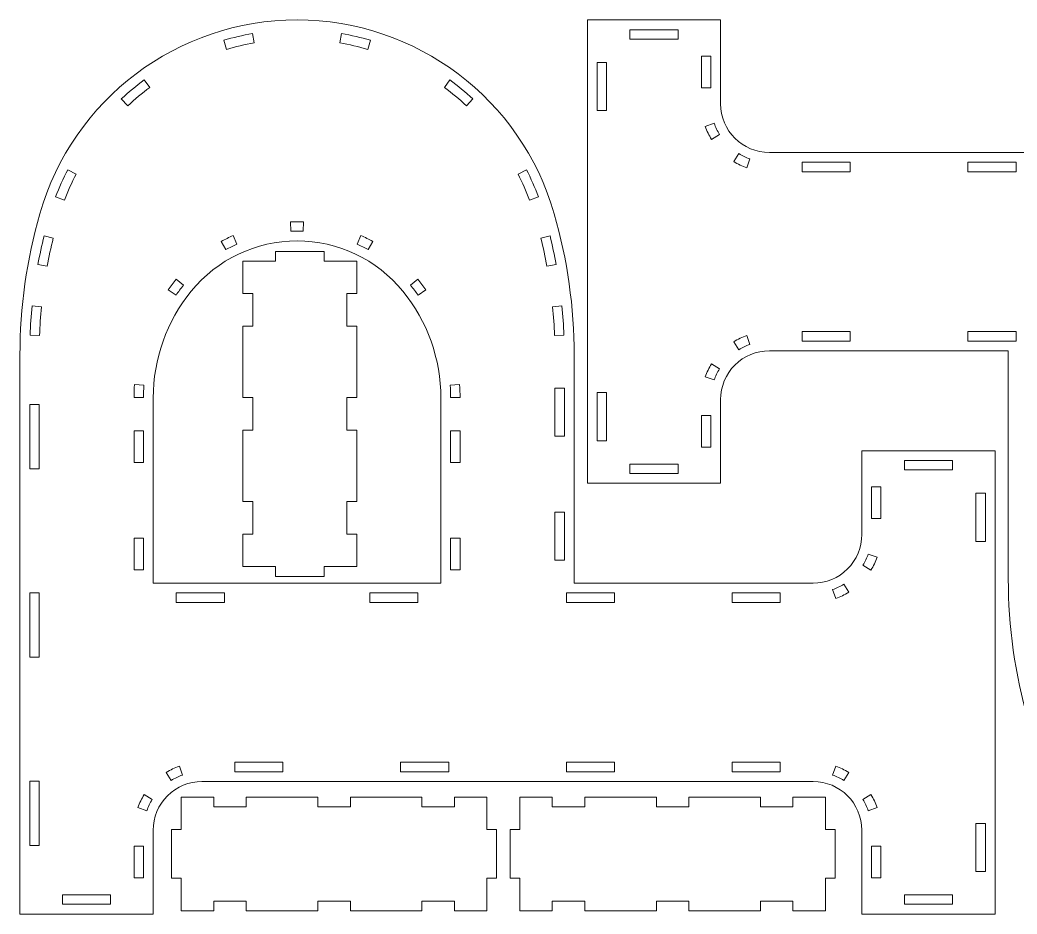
# Model space of a CAD drawing. Header units: millimetres. Extents: x -327 to 327, y -630 to 630.
# Drawn here: x -250.5 to 56.3, y -408.3 to -133.2 of the extents above; entities that cross this region are included whole.
import ezdxf

# ---------------------------------------------------------------- set-up
doc = ezdxf.new("R2010")
doc.units = ezdxf.units.MM
doc.header["$MEASUREMENT"] = 0
doc.layers.add('Camada 1', color=7, linetype='Continuous')

msp = doc.modelspace()

# ---------------------------------------------------------------- linework, layer by layer
at = {"layer": 'Camada 1', "color": 250, "lineweight": 20}
for points, knots in [([(-79.9951, -306.5357), (-79.9951, -306.5357), (-6.4951, -306.5357), (-6.4951, -306.5357), (-6.4951, -306.5357), (-2.517, -306.5357), (1.2985, -304.9552), (4.1115, -302.1423), (4.1115, -302.1423), (6.9244, -299.3293), (8.5049, -295.5138), (8.5049, -291.5357), (8.5049, -291.5357), (8.5049, -291.5357), (8.5049, -265.7457), (8.5049, -265.7457), (8.5049, -265.7457), (8.5049, -265.7457), (49.5049, -265.7457), (49.5049, -265.7457), (49.5049, -265.7457), (49.5049, -265.7457), (49.5049, -408.3257), (49.5049, -408.3257), (49.5049, -408.3257), (49.5049, -408.3257), (8.5049, -408.3257), (8.5049, -408.3257), (8.5049, -408.3257), (8.5049, -408.3257), (8.5049, -382.5357), (8.5049, -382.5357), (8.5049, -382.5357), (8.5049, -374.2505), (1.7902, -367.5357), (-6.495, -367.5357), (-6.495, -367.5357), (-6.495, -367.5357), (-194.495, -367.5357), (-194.495, -367.5357), (-194.495, -367.5357), (-198.4731, -367.5357), (-202.2886, -369.1162), (-205.1016, -371.9291), (-205.1016, -371.9291), (-207.9145, -374.7421), (-209.495, -378.5576), (-209.495, -382.5357), (-209.495, -382.5357), (-209.495, -382.5357), (-209.495, -408.3257), (-209.495, -408.3257), (-209.495, -408.3257), (-209.495, -408.3257), (-250.495, -408.3257), (-250.495, -408.3257), (-250.495, -408.3257), (-250.495, -408.3257), (-250.495, -236.3892), (-250.495, -236.3892), (-250.495, -236.3892), (-250.495, -221.6724), (-248.434, -207.0014), (-244.3789, -192.8543), (-244.3789, -192.8543), (-234.2587, -157.5478), (-201.9731, -133.2161), (-165.2448, -133.2162), (-165.2448, -133.2162), (-128.5167, -133.2163), (-96.2312, -157.548), (-86.1112, -192.8543), (-86.1112, -192.8543), (-82.0562, -207.0014), (-79.9951, -221.6724), (-79.9951, -236.3892), (-79.9951, -236.3892), (-79.9951, -236.3892), (-79.9951, -306.5357), (-79.9951, -306.5357)], [0, 0, 0, 0, 0.04761905, 0.04761905, 0.04761905, 0.04761905, 0.0952381, 0.0952381, 0.0952381, 0.0952381, 0.14285714, 0.14285714, 0.14285714, 0.14285714, 0.19047619, 0.19047619, 0.19047619, 0.19047619, 0.23809524, 0.23809524, 0.23809524, 0.23809524, 0.28571429, 0.28571429, 0.28571429, 0.28571429, 0.33333333, 0.33333333, 0.33333333, 0.33333333, 0.38095238, 0.38095238, 0.38095238, 0.38095238, 0.42857143, 0.42857143, 0.42857143, 0.42857143, 0.47619048, 0.47619048, 0.47619048, 0.47619048, 0.52380952, 0.52380952, 0.52380952, 0.52380952, 0.57142857, 0.57142857, 0.57142857, 0.57142857, 0.61904762, 0.61904762, 0.61904762, 0.61904762, 0.66666667, 0.66666667, 0.66666667, 0.66666667, 0.71428571, 0.71428571, 0.71428571, 0.71428571, 0.76190476, 0.76190476, 0.76190476, 0.76190476, 0.80952381, 0.80952381, 0.80952381, 0.80952381, 0.85714286, 0.85714286, 0.85714286, 0.85714286, 0.9047619, 0.9047619, 0.9047619, 0.9047619, 1, 1, 1, 1]), ([(53.5644, -235.0061), (53.5644, -235.0061), (-19.9356, -235.0061), (-19.9356, -235.0061), (-19.9356, -235.0061), (-23.9137, -235.0061), (-27.7292, -236.5866), (-30.5422, -239.3995), (-30.5422, -239.3995), (-33.3551, -242.2125), (-34.9356, -246.028), (-34.9356, -250.0061), (-34.9356, -250.0061), (-34.9356, -250.0061), (-34.9356, -275.7961), (-34.9356, -275.7961), (-34.9356, -275.7961), (-34.9356, -275.7961), (-75.9356, -275.7961), (-75.9356, -275.7961), (-75.9356, -275.7961), (-75.9356, -275.7961), (-75.9356, -133.2161), (-75.9356, -133.2161), (-75.9356, -133.2161), (-75.9356, -133.2161), (-34.9356, -133.2161), (-34.9356, -133.2161), (-34.9356, -133.2161), (-34.9356, -133.2161), (-34.9356, -159.0061), (-34.9356, -159.0061), (-34.9356, -159.0061), (-34.9356, -167.2913), (-28.2209, -174.0061), (-19.9357, -174.0061), (-19.9357, -174.0061), (-19.9357, -174.0061), (168.0643, -174.0061), (168.0643, -174.0061), (168.0643, -174.0061), (172.0424, -174.0061), (175.8579, -172.4256), (178.6709, -169.6127), (178.6709, -169.6127), (181.4838, -166.7997), (183.0643, -162.9842), (183.0643, -159.0061), (183.0643, -159.0061), (183.0643, -159.0061), (183.0643, -133.2161), (183.0643, -133.2161), (183.0643, -133.2161), (183.0643, -133.2161), (224.0643, -133.2161), (224.0643, -133.2161), (224.0643, -133.2161), (224.0643, -133.2161), (224.0643, -305.1526), (224.0643, -305.1526), (224.0643, -305.1526), (224.0643, -319.8694), (222.0033, -334.5404), (217.9482, -348.6875), (217.9482, -348.6875), (207.828, -383.994), (175.5424, -408.3257), (138.8141, -408.3256), (138.8141, -408.3256), (102.086, -408.3255), (69.8005, -383.9938), (59.6805, -348.6875), (59.6805, -348.6875), (55.6255, -334.5404), (53.5644, -319.8694), (53.5644, -305.1526), (53.5644, -305.1526), (53.5644, -305.1526), (53.5644, -235.0061), (53.5644, -235.0061)], [0, 0, 0, 0, 0.04761905, 0.04761905, 0.04761905, 0.04761905, 0.0952381, 0.0952381, 0.0952381, 0.0952381, 0.14285714, 0.14285714, 0.14285714, 0.14285714, 0.19047619, 0.19047619, 0.19047619, 0.19047619, 0.23809524, 0.23809524, 0.23809524, 0.23809524, 0.28571429, 0.28571429, 0.28571429, 0.28571429, 0.33333333, 0.33333333, 0.33333333, 0.33333333, 0.38095238, 0.38095238, 0.38095238, 0.38095238, 0.42857143, 0.42857143, 0.42857143, 0.42857143, 0.47619048, 0.47619048, 0.47619048, 0.47619048, 0.52380952, 0.52380952, 0.52380952, 0.52380952, 0.57142857, 0.57142857, 0.57142857, 0.57142857, 0.61904762, 0.61904762, 0.61904762, 0.61904762, 0.66666667, 0.66666667, 0.66666667, 0.66666667, 0.71428571, 0.71428571, 0.71428571, 0.71428571, 0.76190476, 0.76190476, 0.76190476, 0.76190476, 0.80952381, 0.80952381, 0.80952381, 0.80952381, 0.85714286, 0.85714286, 0.85714286, 0.85714286, 0.9047619, 0.9047619, 0.9047619, 0.9047619, 1, 1, 1, 1]), ([(-187.8172, -139.4902), (-187.8172, -139.4902), (-186.987, -142.2744), (-186.987, -142.2744), (-186.987, -142.2744), (-184.1694, -141.4381), (-181.3038, -140.7648), (-178.4086, -140.2584), (-178.4086, -140.2584), (-178.4086, -140.2584), (-178.9046, -137.4), (-178.9046, -137.4), (-178.9046, -137.4), (-181.9309, -137.9282), (-184.9065, -138.6258), (-187.8172, -139.4902)], [0, 0, 0, 0, 0.2, 0.2, 0.2, 0.2, 0.4, 0.4, 0.4, 0.4, 0.6, 0.6, 0.6, 0.6, 1, 1, 1, 1]), ([(-151.5854, -137.4), (-151.5854, -137.4), (-152.0814, -140.2584), (-152.0814, -140.2584), (-152.0814, -140.2584), (-149.1862, -140.7648), (-146.3206, -141.4381), (-143.503, -142.2744), (-143.503, -142.2744), (-143.503, -142.2744), (-142.6728, -139.4901), (-142.6728, -139.4901), (-142.6728, -139.4901), (-145.5838, -138.626), (-148.559, -137.9279), (-151.5854, -137.4)], [0, 0, 0, 0, 0.2, 0.2, 0.2, 0.2, 0.4, 0.4, 0.4, 0.4, 0.6, 0.6, 0.6, 0.6, 1, 1, 1, 1]), ([(-62.8356, -136.2161), (-62.8356, -136.2161), (-62.8356, -139.1161), (-62.8356, -139.1161), (-62.8356, -139.1161), (-62.8356, -139.1161), (-48.0356, -139.1161), (-48.0356, -139.1161), (-48.0356, -139.1161), (-48.0356, -139.1161), (-48.0356, -136.2161), (-48.0356, -136.2161), (-48.0356, -136.2161), (-48.0356, -136.2161), (-62.8356, -136.2161), (-62.8356, -136.2161)], [0, 0, 0, 0, 0.2, 0.2, 0.2, 0.2, 0.4, 0.4, 0.4, 0.4, 0.6, 0.6, 0.6, 0.6, 1, 1, 1, 1]), ([(-72.9356, -161.1161), (-72.9356, -161.1161), (-70.0356, -161.1161), (-70.0356, -161.1161), (-70.0356, -161.1161), (-70.0356, -161.1161), (-70.0356, -146.3161), (-70.0356, -146.3161), (-70.0356, -146.3161), (-70.0356, -146.3161), (-72.9356, -146.3161), (-72.9356, -146.3161), (-72.9356, -146.3161), (-72.9356, -146.3161), (-72.9356, -161.1161), (-72.9356, -161.1161)], [0, 0, 0, 0, 0.2, 0.2, 0.2, 0.2, 0.4, 0.4, 0.4, 0.4, 0.6, 0.6, 0.6, 0.6, 1, 1, 1, 1]), ([(-37.9356, -144.3207), (-37.9356, -144.3207), (-40.8356, -144.3207), (-40.8356, -144.3207), (-40.8356, -144.3207), (-40.8356, -144.3207), (-40.8356, -154.1207), (-40.8356, -154.1207), (-40.8356, -154.1207), (-40.8356, -154.1207), (-37.9356, -154.1207), (-37.9356, -154.1207), (-37.9356, -154.1207), (-37.9356, -154.1207), (-37.9356, -144.3207), (-37.9356, -144.3207)], [0, 0, 0, 0, 0.2, 0.2, 0.2, 0.2, 0.4, 0.4, 0.4, 0.4, 0.6, 0.6, 0.6, 0.6, 1, 1, 1, 1]), ([(-219.32, -157.5079), (-219.32, -157.5079), (-217.3415, -159.6257), (-217.3415, -159.6257), (-217.3415, -159.6257), (-215.1912, -157.622), (-212.9255, -155.7428), (-210.5588, -154), (-210.5588, -154), (-210.5588, -154), (-212.273, -151.6658), (-212.273, -151.6658), (-212.273, -151.6658), (-214.7305, -153.4756), (-217.0843, -155.4253), (-219.32, -157.5079)], [0, 0, 0, 0, 0.2, 0.2, 0.2, 0.2, 0.4, 0.4, 0.4, 0.4, 0.6, 0.6, 0.6, 0.6, 1, 1, 1, 1]), ([(-118.217, -151.6657), (-118.217, -151.6657), (-119.9312, -154), (-119.9312, -154), (-119.9312, -154), (-117.5645, -155.7428), (-115.2988, -157.622), (-113.1485, -159.6257), (-113.1485, -159.6257), (-113.1485, -159.6257), (-111.1699, -157.5079), (-111.1699, -157.5079), (-111.1699, -157.5079), (-113.4059, -155.4256), (-115.7593, -153.4753), (-118.217, -151.6657)], [0, 0, 0, 0, 0.2, 0.2, 0.2, 0.2, 0.4, 0.4, 0.4, 0.4, 0.6, 0.6, 0.6, 0.6, 1, 1, 1, 1]), ([(-36.9059, -165.0178), (-36.9059, -165.0178), (-39.6414, -165.9697), (-39.6414, -165.9697), (-39.6414, -165.9697), (-39.1465, -167.3702), (-38.5027, -168.7159), (-37.7228, -169.98), (-37.7228, -169.98), (-37.7228, -169.98), (-35.2632, -168.4462), (-35.2632, -168.4462), (-35.2632, -168.4462), (-35.9255, -167.373), (-36.4782, -166.225), (-36.9059, -165.0178)], [0, 0, 0, 0, 0.2, 0.2, 0.2, 0.2, 0.4, 0.4, 0.4, 0.4, 0.6, 0.6, 0.6, 0.6, 1, 1, 1, 1]), ([(-29.3757, -174.3337), (-29.3757, -174.3337), (-30.9095, -176.7933), (-30.9095, -176.7933), (-30.9095, -176.7933), (-29.6454, -177.5732), (-28.2997, -178.217), (-26.8992, -178.7119), (-26.8992, -178.7119), (-26.8992, -178.7119), (-25.9472, -175.9763), (-25.9472, -175.9763), (-25.9472, -175.9763), (-27.1543, -175.5484), (-28.3026, -174.9961), (-29.3757, -174.3337)], [0, 0, 0, 0, 0.2, 0.2, 0.2, 0.2, 0.4, 0.4, 0.4, 0.4, 0.6, 0.6, 0.6, 0.6, 1, 1, 1, 1]), ([(-9.8356, -177.0061), (-9.8356, -177.0061), (-9.8356, -179.9061), (-9.8356, -179.9061), (-9.8356, -179.9061), (-9.8356, -179.9061), (4.9644, -179.9061), (4.9644, -179.9061), (4.9644, -179.9061), (4.9644, -179.9061), (4.9644, -177.0061), (4.9644, -177.0061), (4.9644, -177.0061), (4.9644, -177.0061), (-9.8356, -177.0061), (-9.8356, -177.0061)], [0, 0, 0, 0, 0.2, 0.2, 0.2, 0.2, 0.4, 0.4, 0.4, 0.4, 0.6, 0.6, 0.6, 0.6, 1, 1, 1, 1]), ([(41.1644, -179.9061), (41.1644, -179.9061), (55.9644, -179.9061), (55.9644, -179.9061), (55.9644, -179.9061), (55.9644, -179.9061), (55.9644, -177.0061), (55.9644, -177.0061), (55.9644, -177.0061), (55.9644, -177.0061), (41.1644, -177.0061), (41.1644, -177.0061), (41.1644, -177.0061), (41.1644, -177.0061), (41.1644, -179.9061), (41.1644, -179.9061)], [0, 0, 0, 0, 0.2, 0.2, 0.2, 0.2, 0.4, 0.4, 0.4, 0.4, 0.6, 0.6, 0.6, 0.6, 1, 1, 1, 1]), ([(-239.507, -187.6651), (-239.507, -187.6651), (-236.7911, -188.6805), (-236.7911, -188.6805), (-236.7911, -188.6805), (-235.7581, -185.9289), (-234.5665, -183.2372), (-233.2237, -180.6227), (-233.2237, -180.6227), (-233.2237, -180.6227), (-235.803, -179.2938), (-235.803, -179.2938), (-235.803, -179.2938), (-237.1872, -181.9907), (-238.4268, -184.7832), (-239.507, -187.6651)], [0, 0, 0, 0, 0.2, 0.2, 0.2, 0.2, 0.4, 0.4, 0.4, 0.4, 0.6, 0.6, 0.6, 0.6, 1, 1, 1, 1]), ([(-94.687, -179.2938), (-94.687, -179.2938), (-97.2664, -180.6227), (-97.2664, -180.6227), (-97.2664, -180.6227), (-95.9236, -183.2372), (-94.732, -185.9289), (-93.699, -188.6805), (-93.699, -188.6805), (-93.699, -188.6805), (-90.9831, -187.6651), (-90.9831, -187.6651), (-90.9831, -187.6651), (-92.0642, -184.7838), (-93.3026, -181.9905), (-94.687, -179.2938)], [0, 0, 0, 0, 0.2, 0.2, 0.2, 0.2, 0.4, 0.4, 0.4, 0.4, 0.6, 0.6, 0.6, 0.6, 1, 1, 1, 1]), ([(-163.3449, -198.2563), (-163.3449, -198.2563), (-163.216, -195.3592), (-163.216, -195.3592), (-163.216, -195.3592), (-164.5678, -195.3019), (-165.922, -195.3019), (-167.2738, -195.3592), (-167.2738, -195.3592), (-167.2738, -195.3592), (-167.1451, -198.2563), (-167.1451, -198.2563), (-167.1451, -198.2563), (-166.5135, -198.2296), (-165.88, -198.2162), (-165.2449, -198.2162), (-165.2449, -198.2162), (-164.6099, -198.2162), (-163.9764, -198.2296), (-163.3449, -198.2563)], [0, 0, 0, 0, 0.16666667, 0.16666667, 0.16666667, 0.16666667, 0.33333333, 0.33333333, 0.33333333, 0.33333333, 0.5, 0.5, 0.5, 0.5, 0.66666667, 0.66666667, 0.66666667, 0.66666667, 1, 1, 1, 1]), ([(-244.9599, -208.4722), (-244.9599, -208.4722), (-242.1073, -208.9926), (-242.1073, -208.9926), (-242.1073, -208.9926), (-241.5784, -206.1049), (-240.9661, -203.2325), (-240.271, -200.3802), (-240.271, -200.3802), (-240.271, -200.3802), (-243.088, -199.6918), (-243.088, -199.6918), (-243.088, -199.6918), (-243.797, -202.6014), (-244.4211, -205.5294), (-244.9599, -208.4722)], [0, 0, 0, 0, 0.2, 0.2, 0.2, 0.2, 0.4, 0.4, 0.4, 0.4, 0.6, 0.6, 0.6, 0.6, 1, 1, 1, 1]), ([(-209.495, -306.5357), (-209.495, -306.5357), (-120.995, -306.5357), (-120.995, -306.5357), (-120.995, -306.5357), (-120.995, -306.5357), (-120.995, -249.5358), (-120.995, -249.5358), (-120.995, -249.5358), (-120.995, -237.5627), (-125.1285, -225.9529), (-132.695, -216.6738), (-132.695, -216.6738), (-140.671, -206.8925), (-152.6238, -201.2162), (-165.2449, -201.2162), (-165.2449, -201.2162), (-177.866, -201.2162), (-189.8187, -206.8923), (-197.7948, -216.6737), (-197.7948, -216.6737), (-205.3614, -225.9529), (-209.495, -237.5626), (-209.495, -249.5358), (-209.495, -249.5358), (-209.495, -249.5358), (-209.495, -306.5357), (-209.495, -306.5357)], [0, 0, 0, 0, 0.125, 0.125, 0.125, 0.125, 0.25, 0.25, 0.25, 0.25, 0.375, 0.375, 0.375, 0.375, 0.5, 0.5, 0.5, 0.5, 0.625, 0.625, 0.625, 0.625, 0.75, 0.75, 0.75, 0.75, 1, 1, 1, 1]), ([(-183.7314, -202.1899), (-183.7314, -202.1899), (-184.9172, -199.5422), (-184.9172, -199.5422), (-184.9172, -199.5422), (-186.1509, -200.098), (-187.361, -200.7059), (-188.5433, -201.364), (-188.5433, -201.364), (-188.5433, -201.364), (-187.127, -203.8958), (-187.127, -203.8958), (-187.127, -203.8958), (-186.0193, -203.2795), (-184.8866, -202.7104), (-183.7314, -202.1899)], [0, 0, 0, 0, 0.2, 0.2, 0.2, 0.2, 0.4, 0.4, 0.4, 0.4, 0.6, 0.6, 0.6, 0.6, 1, 1, 1, 1]), ([(-143.363, -203.8958), (-143.363, -203.8958), (-141.9467, -201.364), (-141.9467, -201.364), (-141.9467, -201.364), (-143.129, -200.7059), (-144.3391, -200.098), (-145.5728, -199.5422), (-145.5728, -199.5422), (-145.5728, -199.5422), (-146.7586, -202.1899), (-146.7586, -202.1899), (-146.7586, -202.1899), (-145.6034, -202.7104), (-144.4706, -203.2795), (-143.363, -203.8958)], [0, 0, 0, 0, 0.2, 0.2, 0.2, 0.2, 0.4, 0.4, 0.4, 0.4, 0.6, 0.6, 0.6, 0.6, 1, 1, 1, 1]), ([(-87.4021, -199.6918), (-87.4021, -199.6918), (-90.2191, -200.3802), (-90.2191, -200.3802), (-90.2191, -200.3802), (-89.524, -203.2325), (-88.9117, -206.1049), (-88.3828, -208.9926), (-88.3828, -208.9926), (-88.3828, -208.9926), (-85.5302, -208.4722), (-85.5302, -208.4722), (-85.5302, -208.4722), (-86.0691, -205.5295), (-86.6931, -202.6014), (-87.4021, -199.6918)], [0, 0, 0, 0, 0.2, 0.2, 0.2, 0.2, 0.4, 0.4, 0.4, 0.4, 0.6, 0.6, 0.6, 0.6, 1, 1, 1, 1]), ([(-181.886, -301.4267), (-181.886, -301.4267), (-171.886, -301.4267), (-171.886, -301.4267), (-171.886, -301.4267), (-171.886, -301.4267), (-171.886, -304.4267), (-171.886, -304.4267), (-171.886, -304.4267), (-171.886, -304.4267), (-156.886, -304.4267), (-156.886, -304.4267), (-156.886, -304.4267), (-156.886, -304.4267), (-156.886, -301.4267), (-156.886, -301.4267), (-156.886, -301.4267), (-156.886, -301.4267), (-146.886, -301.4267), (-146.886, -301.4267), (-146.886, -301.4267), (-146.886, -301.4267), (-146.886, -291.4267), (-146.886, -291.4267), (-146.886, -291.4267), (-146.886, -291.4267), (-149.886, -291.4267), (-149.886, -291.4267), (-149.886, -291.4267), (-149.886, -291.4267), (-149.886, -281.4267), (-149.886, -281.4267), (-149.886, -281.4267), (-149.886, -281.4267), (-146.886, -281.4267), (-146.886, -281.4267), (-146.886, -281.4267), (-146.886, -281.4267), (-146.886, -259.4267), (-146.886, -259.4267), (-146.886, -259.4267), (-146.886, -259.4267), (-149.886, -259.4267), (-149.886, -259.4267), (-149.886, -259.4267), (-149.886, -259.4267), (-149.886, -249.4267), (-149.886, -249.4267), (-149.886, -249.4267), (-149.886, -249.4267), (-146.886, -249.4267), (-146.886, -249.4267), (-146.886, -249.4267), (-146.886, -249.4267), (-146.886, -227.4267), (-146.886, -227.4267), (-146.886, -227.4267), (-146.886, -227.4267), (-149.886, -227.4267), (-149.886, -227.4267), (-149.886, -227.4267), (-149.886, -227.4267), (-149.886, -217.4267), (-149.886, -217.4267), (-149.886, -217.4267), (-149.886, -217.4267), (-146.886, -217.4267), (-146.886, -217.4267), (-146.886, -217.4267), (-146.886, -217.4267), (-146.886, -207.4267), (-146.886, -207.4267), (-146.886, -207.4267), (-146.886, -207.4267), (-156.886, -207.4267), (-156.886, -207.4267), (-156.886, -207.4267), (-156.886, -207.4267), (-156.886, -204.4267), (-156.886, -204.4267), (-156.886, -204.4267), (-156.886, -204.4267), (-171.886, -204.4267), (-171.886, -204.4267), (-171.886, -204.4267), (-171.886, -204.4267), (-171.886, -207.4267), (-171.886, -207.4267), (-171.886, -207.4267), (-171.886, -207.4267), (-181.886, -207.4267), (-181.886, -207.4267), (-181.886, -207.4267), (-181.886, -207.4267), (-181.886, -217.4267), (-181.886, -217.4267), (-181.886, -217.4267), (-181.886, -217.4267), (-178.886, -217.4267), (-178.886, -217.4267), (-178.886, -217.4267), (-178.886, -217.4267), (-178.886, -227.4267), (-178.886, -227.4267), (-178.886, -227.4267), (-178.886, -227.4267), (-181.886, -227.4267), (-181.886, -227.4267), (-181.886, -227.4267), (-181.886, -227.4267), (-181.886, -249.4267), (-181.886, -249.4267), (-181.886, -249.4267), (-181.886, -249.4267), (-178.886, -249.4267), (-178.886, -249.4267), (-178.886, -249.4267), (-178.886, -249.4267), (-178.886, -259.4267), (-178.886, -259.4267), (-178.886, -259.4267), (-178.886, -259.4267), (-181.886, -259.4267), (-181.886, -259.4267), (-181.886, -259.4267), (-181.886, -259.4267), (-181.886, -281.4267), (-181.886, -281.4267), (-181.886, -281.4267), (-181.886, -281.4267), (-178.886, -281.4267), (-178.886, -281.4267), (-178.886, -281.4267), (-178.886, -281.4267), (-178.886, -291.4267), (-178.886, -291.4267), (-178.886, -291.4267), (-178.886, -291.4267), (-181.886, -291.4267), (-181.886, -291.4267), (-181.886, -291.4267), (-181.886, -291.4267), (-181.886, -301.4267), (-181.886, -301.4267)], [0, 0, 0, 0, 0.02702703, 0.02702703, 0.02702703, 0.02702703, 0.05405405, 0.05405405, 0.05405405, 0.05405405, 0.08108108, 0.08108108, 0.08108108, 0.08108108, 0.10810811, 0.10810811, 0.10810811, 0.10810811, 0.13513514, 0.13513514, 0.13513514, 0.13513514, 0.16216216, 0.16216216, 0.16216216, 0.16216216, 0.18918919, 0.18918919, 0.18918919, 0.18918919, 0.21621622, 0.21621622, 0.21621622, 0.21621622, 0.24324324, 0.24324324, 0.24324324, 0.24324324, 0.27027027, 0.27027027, 0.27027027, 0.27027027, 0.2972973, 0.2972973, 0.2972973, 0.2972973, 0.32432432, 0.32432432, 0.32432432, 0.32432432, 0.35135135, 0.35135135, 0.35135135, 0.35135135, 0.37837838, 0.37837838, 0.37837838, 0.37837838, 0.40540541, 0.40540541, 0.40540541, 0.40540541, 0.43243243, 0.43243243, 0.43243243, 0.43243243, 0.45945946, 0.45945946, 0.45945946, 0.45945946, 0.48648649, 0.48648649, 0.48648649, 0.48648649, 0.51351351, 0.51351351, 0.51351351, 0.51351351, 0.54054054, 0.54054054, 0.54054054, 0.54054054, 0.56756757, 0.56756757, 0.56756757, 0.56756757, 0.59459459, 0.59459459, 0.59459459, 0.59459459, 0.62162162, 0.62162162, 0.62162162, 0.62162162, 0.64864865, 0.64864865, 0.64864865, 0.64864865, 0.67567568, 0.67567568, 0.67567568, 0.67567568, 0.7027027, 0.7027027, 0.7027027, 0.7027027, 0.72972973, 0.72972973, 0.72972973, 0.72972973, 0.75675676, 0.75675676, 0.75675676, 0.75675676, 0.78378378, 0.78378378, 0.78378378, 0.78378378, 0.81081081, 0.81081081, 0.81081081, 0.81081081, 0.83783784, 0.83783784, 0.83783784, 0.83783784, 0.86486486, 0.86486486, 0.86486486, 0.86486486, 0.89189189, 0.89189189, 0.89189189, 0.89189189, 0.91891892, 0.91891892, 0.91891892, 0.91891892, 0.94594595, 0.94594595, 0.94594595, 0.94594595, 1, 1, 1, 1]), ([(-200.1827, -214.8558), (-200.1827, -214.8558), (-202.4306, -213.0228), (-202.4306, -213.0228), (-202.4306, -213.0228), (-203.274, -214.0607), (-204.0813, -215.1277), (-204.8507, -216.2215), (-204.8507, -216.2215), (-204.8507, -216.2215), (-202.4753, -217.8864), (-202.4753, -217.8864), (-202.4753, -217.8864), (-201.7481, -216.8529), (-200.9838, -215.8419), (-200.1827, -214.8558)], [0, 0, 0, 0, 0.2, 0.2, 0.2, 0.2, 0.4, 0.4, 0.4, 0.4, 0.6, 0.6, 0.6, 0.6, 1, 1, 1, 1]), ([(-128.0146, -217.8863), (-128.0146, -217.8863), (-125.6393, -216.2215), (-125.6393, -216.2215), (-125.6393, -216.2215), (-126.4087, -215.1277), (-127.216, -214.0607), (-128.0594, -213.0228), (-128.0594, -213.0228), (-128.0594, -213.0228), (-130.3072, -214.8557), (-130.3072, -214.8557), (-130.3072, -214.8557), (-129.5062, -215.8419), (-128.7418, -216.8528), (-128.0146, -217.8863)], [0, 0, 0, 0, 0.2, 0.2, 0.2, 0.2, 0.4, 0.4, 0.4, 0.4, 0.6, 0.6, 0.6, 0.6, 1, 1, 1, 1]), ([(-247.3701, -230.1721), (-247.3701, -230.1721), (-244.4725, -230.2865), (-244.4725, -230.2865), (-244.4725, -230.2865), (-244.3548, -227.3531), (-244.152, -224.4232), (-243.8646, -221.5016), (-243.8646, -221.5016), (-243.8646, -221.5016), (-246.7502, -221.2158), (-246.7502, -221.2158), (-246.7502, -221.2158), (-247.043, -224.1931), (-247.25, -227.1798), (-247.3701, -230.1721)], [0, 0, 0, 0, 0.2, 0.2, 0.2, 0.2, 0.4, 0.4, 0.4, 0.4, 0.6, 0.6, 0.6, 0.6, 1, 1, 1, 1]), ([(-83.7399, -221.2158), (-83.7399, -221.2158), (-86.6255, -221.5016), (-86.6255, -221.5016), (-86.6255, -221.5016), (-86.3381, -224.4232), (-86.1353, -227.3531), (-86.0176, -230.2865), (-86.0176, -230.2865), (-86.0176, -230.2865), (-83.12, -230.1721), (-83.12, -230.1721), (-83.12, -230.1721), (-83.2402, -227.1798), (-83.447, -224.1931), (-83.7399, -221.2158)], [0, 0, 0, 0, 0.2, 0.2, 0.2, 0.2, 0.4, 0.4, 0.4, 0.4, 0.6, 0.6, 0.6, 0.6, 1, 1, 1, 1]), ([(4.9644, -232.0061), (4.9644, -232.0061), (4.9644, -229.1107), (4.9644, -229.1107), (4.9644, -229.1107), (4.9644, -229.1107), (-9.8356, -229.1107), (-9.8356, -229.1107), (-9.8356, -229.1107), (-9.8356, -229.1107), (-9.8356, -232.0061), (-9.8356, -232.0061), (-9.8356, -232.0061), (-9.8356, -232.0061), (4.9644, -232.0061), (4.9644, -232.0061)], [0, 0, 0, 0, 0.2, 0.2, 0.2, 0.2, 0.4, 0.4, 0.4, 0.4, 0.6, 0.6, 0.6, 0.6, 1, 1, 1, 1]), ([(55.9644, -232.0061), (55.9644, -232.0061), (55.9644, -229.1107), (55.9644, -229.1107), (55.9644, -229.1107), (55.9644, -229.1107), (41.1644, -229.1107), (41.1644, -229.1107), (41.1644, -229.1107), (41.1644, -229.1107), (41.1644, -232.0061), (41.1644, -232.0061), (41.1644, -232.0061), (41.1644, -232.0061), (55.9644, -232.0061), (55.9644, -232.0061)], [0, 0, 0, 0, 0.2, 0.2, 0.2, 0.2, 0.4, 0.4, 0.4, 0.4, 0.6, 0.6, 0.6, 0.6, 1, 1, 1, 1]), ([(-25.9474, -233.04), (-25.9474, -233.04), (-26.8992, -230.3049), (-26.8992, -230.3049), (-26.8992, -230.3049), (-28.2997, -230.7998), (-29.6454, -231.4436), (-30.9095, -232.2235), (-30.9095, -232.2235), (-30.9095, -232.2235), (-29.377, -234.681), (-29.377, -234.681), (-29.377, -234.681), (-28.2935, -234.0136), (-27.1436, -233.4639), (-25.9474, -233.04)], [0, 0, 0, 0, 0.2, 0.2, 0.2, 0.2, 0.4, 0.4, 0.4, 0.4, 0.6, 0.6, 0.6, 0.6, 1, 1, 1, 1]), ([(-35.264, -240.57), (-35.264, -240.57), (-37.7228, -239.0368), (-37.7228, -239.0368), (-37.7228, -239.0368), (-38.5027, -240.3009), (-39.1465, -241.6466), (-39.6414, -243.0471), (-39.6414, -243.0471), (-39.6414, -243.0471), (-36.9037, -243.9998), (-36.9037, -243.9998), (-36.9037, -243.9998), (-36.4802, -242.8035), (-35.931, -241.6535), (-35.264, -240.57)], [0, 0, 0, 0, 0.2, 0.2, 0.2, 0.2, 0.4, 0.4, 0.4, 0.4, 0.6, 0.6, 0.6, 0.6, 1, 1, 1, 1]), ([(-212.356, -245.6383), (-212.356, -245.6383), (-215.249, -245.4274), (-215.249, -245.4274), (-215.249, -245.4274), (-215.3439, -246.7613), (-215.3926, -248.0985), (-215.3949, -249.4358), (-215.3949, -249.4358), (-215.3949, -249.4358), (-212.4945, -249.4358), (-212.4945, -249.4358), (-212.4945, -249.4358), (-212.4922, -248.1652), (-212.4455, -246.8988), (-212.356, -245.6383)], [0, 0, 0, 0, 0.2, 0.2, 0.2, 0.2, 0.4, 0.4, 0.4, 0.4, 0.6, 0.6, 0.6, 0.6, 1, 1, 1, 1]), ([(-117.9955, -249.4358), (-117.9955, -249.4358), (-115.0951, -249.4358), (-115.0951, -249.4358), (-115.0951, -249.4358), (-115.0974, -248.0985), (-115.1461, -246.7613), (-115.241, -245.4274), (-115.241, -245.4274), (-115.241, -245.4274), (-118.134, -245.6383), (-118.134, -245.6383), (-118.134, -245.6383), (-118.0445, -246.8988), (-117.9978, -248.1653), (-117.9955, -249.4358)], [0, 0, 0, 0, 0.2, 0.2, 0.2, 0.2, 0.4, 0.4, 0.4, 0.4, 0.6, 0.6, 0.6, 0.6, 1, 1, 1, 1]), ([(-82.9951, -246.4892), (-82.9951, -246.4892), (-85.8951, -246.4892), (-85.8951, -246.4892), (-85.8951, -246.4892), (-85.8951, -246.4892), (-85.8951, -261.2892), (-85.8951, -261.2892), (-85.8951, -261.2892), (-85.8951, -261.2892), (-82.9951, -261.2892), (-82.9951, -261.2892), (-82.9951, -261.2892), (-82.9951, -261.2892), (-82.9951, -246.4892), (-82.9951, -246.4892)], [0, 0, 0, 0, 0.2, 0.2, 0.2, 0.2, 0.4, 0.4, 0.4, 0.4, 0.6, 0.6, 0.6, 0.6, 1, 1, 1, 1]), ([(-72.9356, -262.6961), (-72.9356, -262.6961), (-70.0356, -262.6961), (-70.0356, -262.6961), (-70.0356, -262.6961), (-70.0356, -262.6961), (-70.0356, -247.8961), (-70.0356, -247.8961), (-70.0356, -247.8961), (-70.0356, -247.8961), (-72.9356, -247.8961), (-72.9356, -247.8961), (-72.9356, -247.8961), (-72.9356, -247.8961), (-72.9356, -262.6961), (-72.9356, -262.6961)], [0, 0, 0, 0, 0.2, 0.2, 0.2, 0.2, 0.4, 0.4, 0.4, 0.4, 0.6, 0.6, 0.6, 0.6, 1, 1, 1, 1]), ([(-247.495, -271.2891), (-247.495, -271.2891), (-244.595, -271.2891), (-244.595, -271.2891), (-244.595, -271.2891), (-244.595, -271.2891), (-244.595, -251.4892), (-244.595, -251.4892), (-244.595, -251.4892), (-244.595, -251.4892), (-247.495, -251.4892), (-247.495, -251.4892), (-247.495, -251.4892), (-247.495, -251.4892), (-247.495, -271.2891), (-247.495, -271.2891)], [0, 0, 0, 0, 0.2, 0.2, 0.2, 0.2, 0.4, 0.4, 0.4, 0.4, 0.6, 0.6, 0.6, 0.6, 1, 1, 1, 1]), ([(-37.9356, -254.8961), (-37.9356, -254.8961), (-40.8356, -254.8961), (-40.8356, -254.8961), (-40.8356, -254.8961), (-40.8356, -254.8961), (-40.8356, -264.6961), (-40.8356, -264.6961), (-40.8356, -264.6961), (-40.8356, -264.6961), (-37.9356, -264.6961), (-37.9356, -264.6961), (-37.9356, -264.6961), (-37.9356, -264.6961), (-37.9356, -254.8961), (-37.9356, -254.8961)], [0, 0, 0, 0, 0.2, 0.2, 0.2, 0.2, 0.4, 0.4, 0.4, 0.4, 0.6, 0.6, 0.6, 0.6, 1, 1, 1, 1]), ([(-212.495, -259.6358), (-212.495, -259.6358), (-215.395, -259.6358), (-215.395, -259.6358), (-215.395, -259.6358), (-215.395, -259.6358), (-215.395, -269.4357), (-215.395, -269.4357), (-215.395, -269.4357), (-215.395, -269.4357), (-212.495, -269.4357), (-212.495, -269.4357), (-212.495, -269.4357), (-212.495, -269.4357), (-212.495, -259.6358), (-212.495, -259.6358)], [0, 0, 0, 0, 0.2, 0.2, 0.2, 0.2, 0.4, 0.4, 0.4, 0.4, 0.6, 0.6, 0.6, 0.6, 1, 1, 1, 1]), ([(-117.995, -269.4357), (-117.995, -269.4357), (-115.095, -269.4357), (-115.095, -269.4357), (-115.095, -269.4357), (-115.095, -269.4357), (-115.095, -259.6358), (-115.095, -259.6358), (-115.095, -259.6358), (-115.095, -259.6358), (-117.995, -259.6358), (-117.995, -259.6358), (-117.995, -259.6358), (-117.995, -259.6358), (-117.995, -269.4357), (-117.995, -269.4357)], [0, 0, 0, 0, 0.2, 0.2, 0.2, 0.2, 0.4, 0.4, 0.4, 0.4, 0.6, 0.6, 0.6, 0.6, 1, 1, 1, 1]), ([(-48.0356, -272.7961), (-48.0356, -272.7961), (-48.0356, -269.8961), (-48.0356, -269.8961), (-48.0356, -269.8961), (-48.0356, -269.8961), (-62.8356, -269.8961), (-62.8356, -269.8961), (-62.8356, -269.8961), (-62.8356, -269.8961), (-62.8356, -272.7961), (-62.8356, -272.7961), (-62.8356, -272.7961), (-62.8356, -272.7961), (-48.0356, -272.7961), (-48.0356, -272.7961)], [0, 0, 0, 0, 0.2, 0.2, 0.2, 0.2, 0.4, 0.4, 0.4, 0.4, 0.6, 0.6, 0.6, 0.6, 1, 1, 1, 1]), ([(21.6049, -268.7457), (21.6049, -268.7457), (21.6049, -271.6457), (21.6049, -271.6457), (21.6049, -271.6457), (21.6049, -271.6457), (36.4049, -271.6457), (36.4049, -271.6457), (36.4049, -271.6457), (36.4049, -271.6457), (36.4049, -268.7457), (36.4049, -268.7457), (36.4049, -268.7457), (36.4049, -268.7457), (21.6049, -268.7457), (21.6049, -268.7457)], [0, 0, 0, 0, 0.2, 0.2, 0.2, 0.2, 0.4, 0.4, 0.4, 0.4, 0.6, 0.6, 0.6, 0.6, 1, 1, 1, 1]), ([(11.5049, -286.6457), (11.5049, -286.6457), (14.4049, -286.6457), (14.4049, -286.6457), (14.4049, -286.6457), (14.4049, -286.6457), (14.4049, -276.8457), (14.4049, -276.8457), (14.4049, -276.8457), (14.4049, -276.8457), (11.5049, -276.8457), (11.5049, -276.8457), (11.5049, -276.8457), (11.5049, -276.8457), (11.5049, -286.6457), (11.5049, -286.6457)], [0, 0, 0, 0, 0.2, 0.2, 0.2, 0.2, 0.4, 0.4, 0.4, 0.4, 0.6, 0.6, 0.6, 0.6, 1, 1, 1, 1]), ([(46.5049, -278.8457), (46.5049, -278.8457), (43.6049, -278.8457), (43.6049, -278.8457), (43.6049, -278.8457), (43.6049, -278.8457), (43.6049, -293.6457), (43.6049, -293.6457), (43.6049, -293.6457), (43.6049, -293.6457), (46.5049, -293.6457), (46.5049, -293.6457), (46.5049, -293.6457), (46.5049, -293.6457), (46.5049, -278.8457), (46.5049, -278.8457)], [0, 0, 0, 0, 0.2, 0.2, 0.2, 0.2, 0.4, 0.4, 0.4, 0.4, 0.6, 0.6, 0.6, 0.6, 1, 1, 1, 1]), ([(-82.9951, -284.6357), (-82.9951, -284.6357), (-85.8951, -284.6357), (-85.8951, -284.6357), (-85.8951, -284.6357), (-85.8951, -284.6357), (-85.8951, -299.4357), (-85.8951, -299.4357), (-85.8951, -299.4357), (-85.8951, -299.4357), (-82.9951, -299.4357), (-82.9951, -299.4357), (-82.9951, -299.4357), (-82.9951, -299.4357), (-82.9951, -284.6357), (-82.9951, -284.6357)], [0, 0, 0, 0, 0.2, 0.2, 0.2, 0.2, 0.4, 0.4, 0.4, 0.4, 0.6, 0.6, 0.6, 0.6, 1, 1, 1, 1]), ([(-212.495, -292.6357), (-212.495, -292.6357), (-215.395, -292.6357), (-215.395, -292.6357), (-215.395, -292.6357), (-215.395, -292.6357), (-215.395, -302.4357), (-215.395, -302.4357), (-215.395, -302.4357), (-215.395, -302.4357), (-212.495, -302.4357), (-212.495, -302.4357), (-212.495, -302.4357), (-212.495, -302.4357), (-212.495, -292.6357), (-212.495, -292.6357)], [0, 0, 0, 0, 0.2, 0.2, 0.2, 0.2, 0.4, 0.4, 0.4, 0.4, 0.6, 0.6, 0.6, 0.6, 1, 1, 1, 1]), ([(-117.995, -302.4357), (-117.995, -302.4357), (-115.095, -302.4357), (-115.095, -302.4357), (-115.095, -302.4357), (-115.095, -302.4357), (-115.095, -292.6357), (-115.095, -292.6357), (-115.095, -292.6357), (-115.095, -292.6357), (-117.995, -292.6357), (-117.995, -292.6357), (-117.995, -292.6357), (-117.995, -292.6357), (-117.995, -302.4357), (-117.995, -302.4357)], [0, 0, 0, 0, 0.2, 0.2, 0.2, 0.2, 0.4, 0.4, 0.4, 0.4, 0.6, 0.6, 0.6, 0.6, 1, 1, 1, 1]), ([(8.8333, -300.9718), (8.8333, -300.9718), (11.2921, -302.505), (11.2921, -302.505), (11.2921, -302.505), (12.072, -301.2409), (12.7158, -299.8952), (13.2107, -298.4947), (13.2107, -298.4947), (13.2107, -298.4947), (10.473, -297.542), (10.473, -297.542), (10.473, -297.542), (10.0495, -298.7383), (9.5003, -299.8883), (8.8333, -300.9718)], [0, 0, 0, 0, 0.2, 0.2, 0.2, 0.2, 0.4, 0.4, 0.4, 0.4, 0.6, 0.6, 0.6, 0.6, 1, 1, 1, 1]), ([(-247.495, -329.2574), (-247.495, -329.2574), (-244.595, -329.2574), (-244.595, -329.2574), (-244.595, -329.2574), (-244.595, -329.2574), (-244.595, -309.4574), (-244.595, -309.4574), (-244.595, -309.4574), (-244.595, -309.4574), (-247.495, -309.4574), (-247.495, -309.4574), (-247.495, -309.4574), (-247.495, -309.4574), (-247.495, -329.2574), (-247.495, -329.2574)], [0, 0, 0, 0, 0.2, 0.2, 0.2, 0.2, 0.4, 0.4, 0.4, 0.4, 0.6, 0.6, 0.6, 0.6, 1, 1, 1, 1]), ([(-202.395, -309.5357), (-202.395, -309.5357), (-202.395, -312.4357), (-202.395, -312.4357), (-202.395, -312.4357), (-202.395, -312.4357), (-187.595, -312.4357), (-187.595, -312.4357), (-187.595, -312.4357), (-187.595, -312.4357), (-187.595, -309.5357), (-187.595, -309.5357), (-187.595, -309.5357), (-187.595, -309.5357), (-202.395, -309.5357), (-202.395, -309.5357)], [0, 0, 0, 0, 0.2, 0.2, 0.2, 0.2, 0.4, 0.4, 0.4, 0.4, 0.6, 0.6, 0.6, 0.6, 1, 1, 1, 1]), ([(-142.895, -312.4357), (-142.895, -312.4357), (-128.095, -312.4357), (-128.095, -312.4357), (-128.095, -312.4357), (-128.095, -312.4357), (-128.095, -309.5357), (-128.095, -309.5357), (-128.095, -309.5357), (-128.095, -309.5357), (-142.895, -309.5357), (-142.895, -309.5357), (-142.895, -309.5357), (-142.895, -309.5357), (-142.895, -312.4357), (-142.895, -312.4357)], [0, 0, 0, 0, 0.2, 0.2, 0.2, 0.2, 0.4, 0.4, 0.4, 0.4, 0.6, 0.6, 0.6, 0.6, 1, 1, 1, 1]), ([(-82.3951, -309.5357), (-82.3951, -309.5357), (-82.3951, -312.4311), (-82.3951, -312.4311), (-82.3951, -312.4311), (-82.3951, -312.4311), (-67.5951, -312.4311), (-67.5951, -312.4311), (-67.5951, -312.4311), (-67.5951, -312.4311), (-67.5951, -309.5357), (-67.5951, -309.5357), (-67.5951, -309.5357), (-67.5951, -309.5357), (-82.3951, -309.5357), (-82.3951, -309.5357)], [0, 0, 0, 0, 0.2, 0.2, 0.2, 0.2, 0.4, 0.4, 0.4, 0.4, 0.6, 0.6, 0.6, 0.6, 1, 1, 1, 1]), ([(-31.3951, -309.5357), (-31.3951, -309.5357), (-31.3951, -312.4311), (-31.3951, -312.4311), (-31.3951, -312.4311), (-31.3951, -312.4311), (-16.5951, -312.4311), (-16.5951, -312.4311), (-16.5951, -312.4311), (-16.5951, -312.4311), (-16.5951, -309.5357), (-16.5951, -309.5357), (-16.5951, -309.5357), (-16.5951, -309.5357), (-31.3951, -309.5357), (-31.3951, -309.5357)], [0, 0, 0, 0, 0.2, 0.2, 0.2, 0.2, 0.4, 0.4, 0.4, 0.4, 0.6, 0.6, 0.6, 0.6, 1, 1, 1, 1]), ([(-0.4833, -308.5018), (-0.4833, -308.5018), (0.4685, -311.2369), (0.4685, -311.2369), (0.4685, -311.2369), (1.869, -310.742), (3.2147, -310.0982), (4.4788, -309.3183), (4.4788, -309.3183), (4.4788, -309.3183), (2.9463, -306.8608), (2.9463, -306.8608), (2.9463, -306.8608), (1.8628, -307.5282), (0.7129, -308.0779), (-0.4833, -308.5018)], [0, 0, 0, 0, 0.2, 0.2, 0.2, 0.2, 0.4, 0.4, 0.4, 0.4, 0.6, 0.6, 0.6, 0.6, 1, 1, 1, 1]), ([(-169.595, -364.5357), (-169.595, -364.5357), (-169.595, -361.6357), (-169.595, -361.6357), (-169.595, -361.6357), (-169.595, -361.6357), (-184.395, -361.6357), (-184.395, -361.6357), (-184.395, -361.6357), (-184.395, -361.6357), (-184.395, -364.5357), (-184.395, -364.5357), (-184.395, -364.5357), (-184.395, -364.5357), (-169.595, -364.5357), (-169.595, -364.5357)], [0, 0, 0, 0, 0.2, 0.2, 0.2, 0.2, 0.4, 0.4, 0.4, 0.4, 0.6, 0.6, 0.6, 0.6, 1, 1, 1, 1]), ([(-118.595, -364.5357), (-118.595, -364.5357), (-118.595, -361.6357), (-118.595, -361.6357), (-118.595, -361.6357), (-118.595, -361.6357), (-133.395, -361.6357), (-133.395, -361.6357), (-133.395, -361.6357), (-133.395, -361.6357), (-133.395, -364.5357), (-133.395, -364.5357), (-133.395, -364.5357), (-133.395, -364.5357), (-118.595, -364.5357), (-118.595, -364.5357)], [0, 0, 0, 0, 0.2, 0.2, 0.2, 0.2, 0.4, 0.4, 0.4, 0.4, 0.6, 0.6, 0.6, 0.6, 1, 1, 1, 1]), ([(-67.5951, -361.6357), (-67.5951, -361.6357), (-82.3951, -361.6357), (-82.3951, -361.6357), (-82.3951, -361.6357), (-82.3951, -361.6357), (-82.3951, -364.5357), (-82.3951, -364.5357), (-82.3951, -364.5357), (-82.3951, -364.5357), (-67.5951, -364.5357), (-67.5951, -364.5357), (-67.5951, -364.5357), (-67.5951, -364.5357), (-67.5951, -361.6357), (-67.5951, -361.6357)], [0, 0, 0, 0, 0.2, 0.2, 0.2, 0.2, 0.4, 0.4, 0.4, 0.4, 0.6, 0.6, 0.6, 0.6, 1, 1, 1, 1]), ([(-16.5951, -364.5357), (-16.5951, -364.5357), (-16.5951, -361.6357), (-16.5951, -361.6357), (-16.5951, -361.6357), (-16.5951, -361.6357), (-31.3951, -361.6357), (-31.3951, -361.6357), (-31.3951, -361.6357), (-31.3951, -361.6357), (-31.3951, -364.5357), (-31.3951, -364.5357), (-31.3951, -364.5357), (-31.3951, -364.5357), (-16.5951, -364.5357), (-16.5951, -364.5357)], [0, 0, 0, 0, 0.2, 0.2, 0.2, 0.2, 0.4, 0.4, 0.4, 0.4, 0.6, 0.6, 0.6, 0.6, 1, 1, 1, 1]), ([(-200.5054, -365.5691), (-200.5054, -365.5691), (-201.4586, -362.8299), (-201.4586, -362.8299), (-201.4586, -362.8299), (-202.8591, -363.3248), (-204.2048, -363.9686), (-205.4689, -364.7485), (-205.4689, -364.7485), (-205.4689, -364.7485), (-203.9343, -367.2093), (-203.9343, -367.2093), (-203.9343, -367.2093), (-202.851, -366.5422), (-201.7014, -365.9928), (-200.5054, -365.5691)], [0, 0, 0, 0, 0.2, 0.2, 0.2, 0.2, 0.4, 0.4, 0.4, 0.4, 0.6, 0.6, 0.6, 0.6, 1, 1, 1, 1]), ([(2.945, -367.2081), (2.945, -367.2081), (4.4788, -364.7485), (4.4788, -364.7485), (4.4788, -364.7485), (3.2147, -363.9686), (1.869, -363.3248), (0.4685, -362.8299), (0.4685, -362.8299), (0.4685, -362.8299), (-0.4835, -365.5655), (-0.4835, -365.5655), (-0.4835, -365.5655), (0.7236, -365.9934), (1.8719, -366.5457), (2.945, -367.2081)], [0, 0, 0, 0, 0.2, 0.2, 0.2, 0.2, 0.4, 0.4, 0.4, 0.4, 0.6, 0.6, 0.6, 0.6, 1, 1, 1, 1]), ([(-247.495, -387.2257), (-247.495, -387.2257), (-244.595, -387.2257), (-244.595, -387.2257), (-244.595, -387.2257), (-244.595, -387.2257), (-244.595, -367.4257), (-244.595, -367.4257), (-244.595, -367.4257), (-244.595, -367.4257), (-247.495, -367.4257), (-247.495, -367.4257), (-247.495, -367.4257), (-247.495, -367.4257), (-247.495, -387.2257), (-247.495, -387.2257)], [0, 0, 0, 0, 0.2, 0.2, 0.2, 0.2, 0.4, 0.4, 0.4, 0.4, 0.6, 0.6, 0.6, 0.6, 1, 1, 1, 1]), ([(-209.8214, -373.0964), (-209.8214, -373.0964), (-212.2822, -371.5618), (-212.2822, -371.5618), (-212.2822, -371.5618), (-213.0621, -372.8259), (-213.7059, -374.1716), (-214.2008, -375.5721), (-214.2008, -375.5721), (-214.2008, -375.5721), (-211.4616, -376.5253), (-211.4616, -376.5253), (-211.4616, -376.5253), (-211.0379, -375.3293), (-210.4885, -374.1797), (-209.8214, -373.0964)], [0, 0, 0, 0, 0.2, 0.2, 0.2, 0.2, 0.4, 0.4, 0.4, 0.4, 0.6, 0.6, 0.6, 0.6, 1, 1, 1, 1]), ([(-106.8466, -407.3246), (-106.8466, -407.3246), (-106.8466, -397.3246), (-106.8466, -397.3246), (-106.8466, -397.3246), (-106.8466, -397.3246), (-103.8466, -397.3246), (-103.8466, -397.3246), (-103.8466, -397.3246), (-103.8466, -397.3246), (-103.8466, -382.3246), (-103.8466, -382.3246), (-103.8466, -382.3246), (-103.8466, -382.3246), (-106.8466, -382.3246), (-106.8466, -382.3246), (-106.8466, -382.3246), (-106.8466, -382.3246), (-106.8466, -372.3246), (-106.8466, -372.3246), (-106.8466, -372.3246), (-106.8466, -372.3246), (-116.8466, -372.3246), (-116.8466, -372.3246), (-116.8466, -372.3246), (-116.8466, -372.3246), (-116.8466, -375.3246), (-116.8466, -375.3246), (-116.8466, -375.3246), (-116.8466, -375.3246), (-126.8466, -375.3246), (-126.8466, -375.3246), (-126.8466, -375.3246), (-126.8466, -375.3246), (-126.8466, -372.3246), (-126.8466, -372.3246), (-126.8466, -372.3246), (-126.8466, -372.3246), (-148.8466, -372.3246), (-148.8466, -372.3246), (-148.8466, -372.3246), (-148.8466, -372.3246), (-148.8466, -375.3246), (-148.8466, -375.3246), (-148.8466, -375.3246), (-148.8466, -375.3246), (-158.8466, -375.3246), (-158.8466, -375.3246), (-158.8466, -375.3246), (-158.8466, -375.3246), (-158.8466, -372.3246), (-158.8466, -372.3246), (-158.8466, -372.3246), (-158.8466, -372.3246), (-180.8466, -372.3246), (-180.8466, -372.3246), (-180.8466, -372.3246), (-180.8466, -372.3246), (-180.8466, -375.3246), (-180.8466, -375.3246), (-180.8466, -375.3246), (-180.8466, -375.3246), (-190.8466, -375.3246), (-190.8466, -375.3246), (-190.8466, -375.3246), (-190.8466, -375.3246), (-190.8466, -372.3246), (-190.8466, -372.3246), (-190.8466, -372.3246), (-190.8466, -372.3246), (-200.8466, -372.3246), (-200.8466, -372.3246), (-200.8466, -372.3246), (-200.8466, -372.3246), (-200.8466, -382.3246), (-200.8466, -382.3246), (-200.8466, -382.3246), (-200.8466, -382.3246), (-203.8466, -382.3246), (-203.8466, -382.3246), (-203.8466, -382.3246), (-203.8466, -382.3246), (-203.8466, -397.3246), (-203.8466, -397.3246), (-203.8466, -397.3246), (-203.8466, -397.3246), (-200.8466, -397.3246), (-200.8466, -397.3246), (-200.8466, -397.3246), (-200.8466, -397.3246), (-200.8466, -407.3246), (-200.8466, -407.3246), (-200.8466, -407.3246), (-200.8466, -407.3246), (-190.8466, -407.3246), (-190.8466, -407.3246), (-190.8466, -407.3246), (-190.8466, -407.3246), (-190.8466, -404.3246), (-190.8466, -404.3246), (-190.8466, -404.3246), (-190.8466, -404.3246), (-180.8466, -404.3246), (-180.8466, -404.3246), (-180.8466, -404.3246), (-180.8466, -404.3246), (-180.8466, -407.3246), (-180.8466, -407.3246), (-180.8466, -407.3246), (-180.8466, -407.3246), (-158.8466, -407.3246), (-158.8466, -407.3246), (-158.8466, -407.3246), (-158.8466, -407.3246), (-158.8466, -404.3246), (-158.8466, -404.3246), (-158.8466, -404.3246), (-158.8466, -404.3246), (-148.8466, -404.3246), (-148.8466, -404.3246), (-148.8466, -404.3246), (-148.8466, -404.3246), (-148.8466, -407.3246), (-148.8466, -407.3246), (-148.8466, -407.3246), (-148.8466, -407.3246), (-126.8466, -407.3246), (-126.8466, -407.3246), (-126.8466, -407.3246), (-126.8466, -407.3246), (-126.8466, -404.3246), (-126.8466, -404.3246), (-126.8466, -404.3246), (-126.8466, -404.3246), (-116.8466, -404.3246), (-116.8466, -404.3246), (-116.8466, -404.3246), (-116.8466, -404.3246), (-116.8466, -407.3246), (-116.8466, -407.3246), (-116.8466, -407.3246), (-116.8466, -407.3246), (-106.8466, -407.3246), (-106.8466, -407.3246)], [0, 0, 0, 0, 0.02702703, 0.02702703, 0.02702703, 0.02702703, 0.05405405, 0.05405405, 0.05405405, 0.05405405, 0.08108108, 0.08108108, 0.08108108, 0.08108108, 0.10810811, 0.10810811, 0.10810811, 0.10810811, 0.13513514, 0.13513514, 0.13513514, 0.13513514, 0.16216216, 0.16216216, 0.16216216, 0.16216216, 0.18918919, 0.18918919, 0.18918919, 0.18918919, 0.21621622, 0.21621622, 0.21621622, 0.21621622, 0.24324324, 0.24324324, 0.24324324, 0.24324324, 0.27027027, 0.27027027, 0.27027027, 0.27027027, 0.2972973, 0.2972973, 0.2972973, 0.2972973, 0.32432432, 0.32432432, 0.32432432, 0.32432432, 0.35135135, 0.35135135, 0.35135135, 0.35135135, 0.37837838, 0.37837838, 0.37837838, 0.37837838, 0.40540541, 0.40540541, 0.40540541, 0.40540541, 0.43243243, 0.43243243, 0.43243243, 0.43243243, 0.45945946, 0.45945946, 0.45945946, 0.45945946, 0.48648649, 0.48648649, 0.48648649, 0.48648649, 0.51351351, 0.51351351, 0.51351351, 0.51351351, 0.54054054, 0.54054054, 0.54054054, 0.54054054, 0.56756757, 0.56756757, 0.56756757, 0.56756757, 0.59459459, 0.59459459, 0.59459459, 0.59459459, 0.62162162, 0.62162162, 0.62162162, 0.62162162, 0.64864865, 0.64864865, 0.64864865, 0.64864865, 0.67567568, 0.67567568, 0.67567568, 0.67567568, 0.7027027, 0.7027027, 0.7027027, 0.7027027, 0.72972973, 0.72972973, 0.72972973, 0.72972973, 0.75675676, 0.75675676, 0.75675676, 0.75675676, 0.78378378, 0.78378378, 0.78378378, 0.78378378, 0.81081081, 0.81081081, 0.81081081, 0.81081081, 0.83783784, 0.83783784, 0.83783784, 0.83783784, 0.86486486, 0.86486486, 0.86486486, 0.86486486, 0.89189189, 0.89189189, 0.89189189, 0.89189189, 0.91891892, 0.91891892, 0.91891892, 0.91891892, 0.94594595, 0.94594595, 0.94594595, 0.94594595, 1, 1, 1, 1]), ([(-2.7066, -407.3246), (-2.7066, -407.3246), (-2.7066, -397.3246), (-2.7066, -397.3246), (-2.7066, -397.3246), (-2.7066, -397.3246), (0.2934, -397.3246), (0.2934, -397.3246), (0.2934, -397.3246), (0.2934, -397.3246), (0.2934, -382.3246), (0.2934, -382.3246), (0.2934, -382.3246), (0.2934, -382.3246), (-2.7066, -382.3246), (-2.7066, -382.3246), (-2.7066, -382.3246), (-2.7066, -382.3246), (-2.7066, -372.3246), (-2.7066, -372.3246), (-2.7066, -372.3246), (-2.7066, -372.3246), (-12.7066, -372.3246), (-12.7066, -372.3246), (-12.7066, -372.3246), (-12.7066, -372.3246), (-12.7066, -375.3246), (-12.7066, -375.3246), (-12.7066, -375.3246), (-12.7066, -375.3246), (-22.7066, -375.3246), (-22.7066, -375.3246), (-22.7066, -375.3246), (-22.7066, -375.3246), (-22.7066, -372.3246), (-22.7066, -372.3246), (-22.7066, -372.3246), (-22.7066, -372.3246), (-44.7066, -372.3246), (-44.7066, -372.3246), (-44.7066, -372.3246), (-44.7066, -372.3246), (-44.7066, -375.3246), (-44.7066, -375.3246), (-44.7066, -375.3246), (-44.7066, -375.3246), (-54.7066, -375.3246), (-54.7066, -375.3246), (-54.7066, -375.3246), (-54.7066, -375.3246), (-54.7066, -372.3246), (-54.7066, -372.3246), (-54.7066, -372.3246), (-54.7066, -372.3246), (-76.7066, -372.3246), (-76.7066, -372.3246), (-76.7066, -372.3246), (-76.7066, -372.3246), (-76.7066, -375.3246), (-76.7066, -375.3246), (-76.7066, -375.3246), (-76.7066, -375.3246), (-86.7066, -375.3246), (-86.7066, -375.3246), (-86.7066, -375.3246), (-86.7066, -375.3246), (-86.7066, -372.3246), (-86.7066, -372.3246), (-86.7066, -372.3246), (-86.7066, -372.3246), (-96.7066, -372.3246), (-96.7066, -372.3246), (-96.7066, -372.3246), (-96.7066, -372.3246), (-96.7066, -382.3246), (-96.7066, -382.3246), (-96.7066, -382.3246), (-96.7066, -382.3246), (-99.7066, -382.3246), (-99.7066, -382.3246), (-99.7066, -382.3246), (-99.7066, -382.3246), (-99.7066, -397.3246), (-99.7066, -397.3246), (-99.7066, -397.3246), (-99.7066, -397.3246), (-96.7066, -397.3246), (-96.7066, -397.3246), (-96.7066, -397.3246), (-96.7066, -397.3246), (-96.7066, -407.3246), (-96.7066, -407.3246), (-96.7066, -407.3246), (-96.7066, -407.3246), (-86.7066, -407.3246), (-86.7066, -407.3246), (-86.7066, -407.3246), (-86.7066, -407.3246), (-86.7066, -404.3246), (-86.7066, -404.3246), (-86.7066, -404.3246), (-86.7066, -404.3246), (-76.7066, -404.3246), (-76.7066, -404.3246), (-76.7066, -404.3246), (-76.7066, -404.3246), (-76.7066, -407.3246), (-76.7066, -407.3246), (-76.7066, -407.3246), (-76.7066, -407.3246), (-54.7066, -407.3246), (-54.7066, -407.3246), (-54.7066, -407.3246), (-54.7066, -407.3246), (-54.7066, -404.3246), (-54.7066, -404.3246), (-54.7066, -404.3246), (-54.7066, -404.3246), (-44.7066, -404.3246), (-44.7066, -404.3246), (-44.7066, -404.3246), (-44.7066, -404.3246), (-44.7066, -407.3246), (-44.7066, -407.3246), (-44.7066, -407.3246), (-44.7066, -407.3246), (-22.7066, -407.3246), (-22.7066, -407.3246), (-22.7066, -407.3246), (-22.7066, -407.3246), (-22.7066, -404.3246), (-22.7066, -404.3246), (-22.7066, -404.3246), (-22.7066, -404.3246), (-12.7066, -404.3246), (-12.7066, -404.3246), (-12.7066, -404.3246), (-12.7066, -404.3246), (-12.7066, -407.3246), (-12.7066, -407.3246), (-12.7066, -407.3246), (-12.7066, -407.3246), (-2.7066, -407.3246), (-2.7066, -407.3246)], [0, 0, 0, 0, 0.02702703, 0.02702703, 0.02702703, 0.02702703, 0.05405405, 0.05405405, 0.05405405, 0.05405405, 0.08108108, 0.08108108, 0.08108108, 0.08108108, 0.10810811, 0.10810811, 0.10810811, 0.10810811, 0.13513514, 0.13513514, 0.13513514, 0.13513514, 0.16216216, 0.16216216, 0.16216216, 0.16216216, 0.18918919, 0.18918919, 0.18918919, 0.18918919, 0.21621622, 0.21621622, 0.21621622, 0.21621622, 0.24324324, 0.24324324, 0.24324324, 0.24324324, 0.27027027, 0.27027027, 0.27027027, 0.27027027, 0.2972973, 0.2972973, 0.2972973, 0.2972973, 0.32432432, 0.32432432, 0.32432432, 0.32432432, 0.35135135, 0.35135135, 0.35135135, 0.35135135, 0.37837838, 0.37837838, 0.37837838, 0.37837838, 0.40540541, 0.40540541, 0.40540541, 0.40540541, 0.43243243, 0.43243243, 0.43243243, 0.43243243, 0.45945946, 0.45945946, 0.45945946, 0.45945946, 0.48648649, 0.48648649, 0.48648649, 0.48648649, 0.51351351, 0.51351351, 0.51351351, 0.51351351, 0.54054054, 0.54054054, 0.54054054, 0.54054054, 0.56756757, 0.56756757, 0.56756757, 0.56756757, 0.59459459, 0.59459459, 0.59459459, 0.59459459, 0.62162162, 0.62162162, 0.62162162, 0.62162162, 0.64864865, 0.64864865, 0.64864865, 0.64864865, 0.67567568, 0.67567568, 0.67567568, 0.67567568, 0.7027027, 0.7027027, 0.7027027, 0.7027027, 0.72972973, 0.72972973, 0.72972973, 0.72972973, 0.75675676, 0.75675676, 0.75675676, 0.75675676, 0.78378378, 0.78378378, 0.78378378, 0.78378378, 0.81081081, 0.81081081, 0.81081081, 0.81081081, 0.83783784, 0.83783784, 0.83783784, 0.83783784, 0.86486486, 0.86486486, 0.86486486, 0.86486486, 0.89189189, 0.89189189, 0.89189189, 0.89189189, 0.91891892, 0.91891892, 0.91891892, 0.91891892, 0.94594595, 0.94594595, 0.94594595, 0.94594595, 1, 1, 1, 1]), ([(10.4752, -376.524), (10.4752, -376.524), (13.2107, -375.5721), (13.2107, -375.5721), (13.2107, -375.5721), (12.7158, -374.1716), (12.072, -372.8259), (11.2921, -371.5618), (11.2921, -371.5618), (11.2921, -371.5618), (8.8325, -373.0956), (8.8325, -373.0956), (8.8325, -373.0956), (9.4948, -374.1688), (10.0475, -375.3168), (10.4752, -376.524)], [0, 0, 0, 0, 0.2, 0.2, 0.2, 0.2, 0.4, 0.4, 0.4, 0.4, 0.6, 0.6, 0.6, 0.6, 1, 1, 1, 1]), ([(46.5049, -380.4257), (46.5049, -380.4257), (43.6049, -380.4257), (43.6049, -380.4257), (43.6049, -380.4257), (43.6049, -380.4257), (43.6049, -395.2257), (43.6049, -395.2257), (43.6049, -395.2257), (43.6049, -395.2257), (46.5049, -395.2257), (46.5049, -395.2257), (46.5049, -395.2257), (46.5049, -395.2257), (46.5049, -380.4257), (46.5049, -380.4257)], [0, 0, 0, 0, 0.2, 0.2, 0.2, 0.2, 0.4, 0.4, 0.4, 0.4, 0.6, 0.6, 0.6, 0.6, 1, 1, 1, 1]), ([(-212.495, -387.4211), (-212.495, -387.4211), (-215.395, -387.4211), (-215.395, -387.4211), (-215.395, -387.4211), (-215.395, -387.4211), (-215.395, -397.2211), (-215.395, -397.2211), (-215.395, -397.2211), (-215.395, -397.2211), (-212.495, -397.2211), (-212.495, -397.2211), (-212.495, -397.2211), (-212.495, -397.2211), (-212.495, -387.4211), (-212.495, -387.4211)], [0, 0, 0, 0, 0.2, 0.2, 0.2, 0.2, 0.4, 0.4, 0.4, 0.4, 0.6, 0.6, 0.6, 0.6, 1, 1, 1, 1]), ([(11.5049, -397.2211), (11.5049, -397.2211), (14.4049, -397.2211), (14.4049, -397.2211), (14.4049, -397.2211), (14.4049, -397.2211), (14.4049, -387.4211), (14.4049, -387.4211), (14.4049, -387.4211), (14.4049, -387.4211), (11.5049, -387.4211), (11.5049, -387.4211), (11.5049, -387.4211), (11.5049, -387.4211), (11.5049, -397.2211), (11.5049, -397.2211)], [0, 0, 0, 0, 0.2, 0.2, 0.2, 0.2, 0.4, 0.4, 0.4, 0.4, 0.6, 0.6, 0.6, 0.6, 1, 1, 1, 1]), ([(-222.595, -405.3257), (-222.595, -405.3257), (-222.595, -402.4257), (-222.595, -402.4257), (-222.595, -402.4257), (-222.595, -402.4257), (-237.395, -402.4257), (-237.395, -402.4257), (-237.395, -402.4257), (-237.395, -402.4257), (-237.395, -405.3257), (-237.395, -405.3257), (-237.395, -405.3257), (-237.395, -405.3257), (-222.595, -405.3257), (-222.595, -405.3257)], [0, 0, 0, 0, 0.2, 0.2, 0.2, 0.2, 0.4, 0.4, 0.4, 0.4, 0.6, 0.6, 0.6, 0.6, 1, 1, 1, 1]), ([(36.4049, -405.3257), (36.4049, -405.3257), (36.4049, -402.4257), (36.4049, -402.4257), (36.4049, -402.4257), (36.4049, -402.4257), (21.6049, -402.4257), (21.6049, -402.4257), (21.6049, -402.4257), (21.6049, -402.4257), (21.6049, -405.3257), (21.6049, -405.3257), (21.6049, -405.3257), (21.6049, -405.3257), (36.4049, -405.3257), (36.4049, -405.3257)], [0, 0, 0, 0, 0.2, 0.2, 0.2, 0.2, 0.4, 0.4, 0.4, 0.4, 0.6, 0.6, 0.6, 0.6, 1, 1, 1, 1])]:
    msp.add_open_spline(points, degree=3, knots=knots, dxfattribs=at)

doc.saveas('drawing.dxf')
